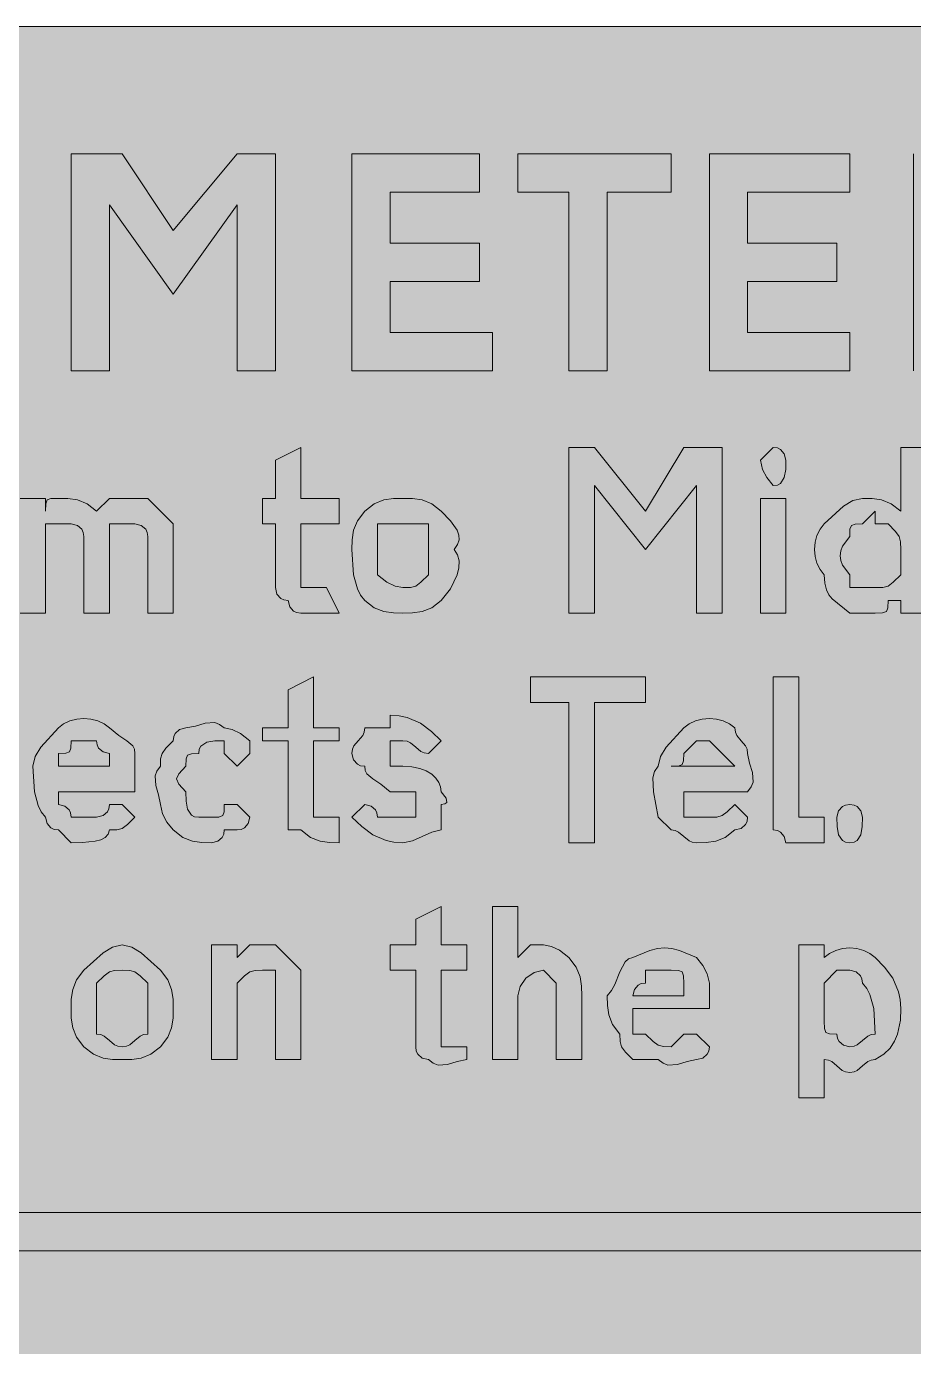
# Model space of a CAD drawing. Header units: metres. Extents: x 10 to 558, y 12 to 260.
# Drawn here: x 284 to 367.3, y 136 to 260.2 of the extents above; entities that cross this region are included whole.
import ezdxf

# ---------------------------------------------------------------- set-up
doc = ezdxf.new("R2010")
doc.units = ezdxf.units.M
for name, color, linetype, true_color in [('FILL_BLUE_0000FF', 7, 'Continuous', 0x0000ff), ('FILL_WHITE_FFFFFF', 7, 'Continuous', 0xffffff), ('STROKE_WHITE_FFFFFF', 7, 'Continuous', 0xffffff)]:
    doc.layers.add(name, color=color, linetype=linetype, true_color=true_color)

msp = doc.modelspace()

# ---------------------------------------------------------------- hatches: boundary and pattern name
at = {"layer": 'FILL_BLUE_0000FF', "true_color": 0x0000ff}
h = msp.add_hatch(color=7, dxfattribs=at)
h.dxf.hatch_style = 1
h.paths.add_polyline_path([(551.8, 260.11), (552.54, 259.95), (553.8, 259.41), (554.83, 258.64), (555.75, 257.76), (556.54, 257.26), (557.14, 256.67), (557.56, 256.03), (557.85, 255.36), (558.11, 254.05), (558.15, 252.96), (558.15, 18.96), (558.15, 16.56), (555.75, 14.16), (554.83, 13.28), (553.8, 12.51), (552.54, 11.97), (551.8, 11.81), (550.95, 11.76), (16.95, 11.76), (16.05, 11.78), (15.15, 11.91), (14.25, 12.27), (13.35, 12.96), (12.6, 13.11), (11.83, 13.47), (10.95, 14.16), (10.55, 14.66), (10.26, 15.25), (9.9, 16.56), (9.75, 18.96), (9.75, 252.96), (9.75, 255.36), (9.94, 256.24), (10.35, 257.01), (10.95, 257.76), (11.83, 258.47), (12.6, 258.96), (13.14, 259.45), (13.3, 259.76), (13.35, 260.16), (16.95, 260.16), (550.95, 260.16), (551.8, 260.11)])
at = {"layer": 'FILL_WHITE_FFFFFF', "true_color": 0xffffff}
h = msp.add_hatch(color=7, dxfattribs=at)
h.dxf.hatch_style = 1
h.paths.add_polyline_path([(288.15, 248.16), (292.95, 248.16), (297.75, 240.96), (303.75, 248.16), (307.35, 248.16), (307.35, 227.76), (303.75, 227.76), (303.75, 243.36), (297.75, 234.96), (291.75, 243.36), (291.75, 227.76), (288.15, 227.76), (288.15, 248.16)])
h = msp.add_hatch(color=7, dxfattribs=at)
h.dxf.hatch_style = 1
h.paths.add_polyline_path([(314.55, 248.16), (326.55, 248.16), (326.55, 244.56), (318.15, 244.56), (318.15, 239.76), (326.55, 239.76), (326.55, 236.16), (318.15, 236.16), (318.15, 231.36), (327.75, 231.36), (327.75, 227.76), (314.55, 227.76), (314.55, 248.16)])
h = msp.add_hatch(color=7, dxfattribs=at)
h.dxf.hatch_style = 1
h.paths.add_polyline_path([(344.55, 244.56), (338.55, 244.56), (338.55, 227.76), (334.95, 227.76), (334.95, 244.56), (330.15, 244.56), (330.15, 248.16), (344.55, 248.16), (344.55, 244.56)])
h = msp.add_hatch(color=7, dxfattribs=at)
h.dxf.hatch_style = 1
h.paths.add_polyline_path([(348.15, 248.16), (361.35, 248.16), (361.35, 244.56), (351.75, 244.56), (351.75, 239.76), (360.15, 239.76), (360.15, 236.16), (351.75, 236.16), (351.75, 231.36), (361.35, 231.36), (361.35, 227.76), (348.15, 227.76), (348.15, 248.16)])
h = msp.add_hatch(color=7, dxfattribs=at)
h.dxf.hatch_style = 1
h.paths.add_polyline_path([(310.95, 207.36), (312.15, 207.36), (313.35, 204.96), (309.75, 204.96), (309.35, 205.01), (309.06, 205.15), (308.7, 205.56), (308.55, 206.16), (308.15, 206.21), (307.86, 206.35), (307.5, 206.76), (307.35, 207.36), (307.35, 213.36), (306.15, 213.36), (306.15, 215.76), (307.35, 215.76), (307.35, 219.36), (309.75, 220.56), (309.75, 215.76), (313.35, 215.76), (313.35, 213.36), (309.75, 213.36), (309.75, 207.36), (310.95, 207.36)])
h = msp.add_hatch(color=7, dxfattribs=at)
h.dxf.hatch_style = 1
h.paths.add_polyline_path([(334.95, 220.56), (337.35, 220.56), (342.15, 214.56), (345.75, 220.56), (349.35, 220.56), (349.35, 204.96), (346.95, 204.96), (346.95, 216.96), (342.15, 210.96), (337.35, 216.96), (337.35, 204.96), (334.95, 204.96), (334.95, 220.56)])
h = msp.add_hatch(color=7, dxfattribs=at)
h.dxf.hatch_style = 1
h.paths.add_polyline_path([(355.33, 218.48), (355.2, 217.71), (354.84, 217.17), (354.55, 217.01), (354.15, 216.96), (353.55, 217.71), (353.14, 218.48), (352.95, 219.36), (354.15, 220.56), (354.55, 220.51), (354.84, 220.37), (355.2, 219.96), (355.35, 219.36), (355.33, 218.48)])
h = msp.add_hatch(color=7, dxfattribs=at)
h.dxf.hatch_style = 1
h.paths.add_polyline_path([(364.8, 205.11), (364.44, 204.98), (363.75, 204.96), (362.55, 204.96), (361.35, 204.96), (359.7, 206.31), (359.39, 206.68), (359.16, 207.15), (359, 207.77), (358.95, 208.56), (358.56, 209.06), (358.27, 209.65), (358.11, 210.29), (358.05, 210.96), (358.11, 211.63), (358.27, 212.27), (358.56, 212.86), (358.95, 213.36), (360.75, 215.01), (361.65, 215.55), (362.55, 215.76), (363.45, 215.74), (364.35, 215.61), (365.25, 215.25), (366.15, 214.56), (366.15, 220.56), (368.55, 220.56), (368.55, 204.96), (366.15, 204.96), (366.15, 206.16), (364.95, 206.16), (364.93, 205.47), (364.8, 205.11)])
h.paths.add_polyline_path([(364.95, 207.51), (365.44, 207.87), (366.15, 208.56), (366.15, 209.76), (366.15, 210.96), (366.13, 211.67), (366, 212.16), (365.64, 212.65), (364.95, 213.36), (363.75, 213.36), (363.75, 214.56), (362.55, 213.36), (361.86, 213.34), (361.5, 213.21), (361.37, 212.85), (361.35, 212.16), (360.67, 211.26), (360.51, 210.81), (360.45, 210.36), (360.51, 209.91), (360.67, 209.46), (361.35, 208.56), (361.35, 207.36), (362.55, 207.36), (363.75, 207.36), (364.46, 207.38), (364.95, 207.51)], flags=16)
h = msp.add_hatch(color=7, dxfattribs=at)
h.dxf.hatch_style = 1
h.paths.add_polyline_path([(285.75, 214.56), (285.77, 215.25), (285.9, 215.61), (286.26, 215.74), (286.95, 215.76), (287.85, 215.74), (288.75, 215.61), (289.65, 215.25), (290.55, 214.56), (291.75, 215.76), (292.95, 215.76), (295.35, 215.76), (297.75, 213.36), (297.75, 212.16), (297.75, 204.96), (295.35, 204.96), (295.35, 212.16), (295.3, 212.56), (295.16, 212.85), (294.75, 213.21), (294.15, 213.36), (292.95, 213.36), (291.75, 213.36), (291.75, 212.16), (291.75, 204.96), (289.35, 204.96), (289.35, 212.16), (289.3, 212.56), (289.16, 212.85), (288.75, 213.21), (288.15, 213.36), (286.95, 213.36), (285.75, 213.36), (285.75, 212.16), (285.75, 204.96), (283.35, 204.96), (283.35, 215.76), (285.75, 215.76), (285.75, 214.56)])
h = msp.add_hatch(color=7, dxfattribs=at)
h.dxf.hatch_style = 1
h.paths.add_polyline_path([(314.7, 212.76), (315.06, 213.66), (315.75, 214.56), (316.65, 215.25), (317.55, 215.61), (318.45, 215.74), (319.35, 215.76), (320.25, 215.74), (321.15, 215.61), (322.05, 215.25), (322.95, 214.56), (323.81, 213.66), (324.45, 212.76), (324.61, 212.31), (324.64, 211.86), (324.49, 211.41), (324.15, 210.96), (324.49, 210.46), (324.64, 209.87), (324.61, 209.23), (324.45, 208.56), (323.81, 207.25), (322.95, 206.16), (322.05, 205.47), (321.15, 205.11), (320.25, 204.98), (319.35, 204.96), (318.45, 204.98), (317.55, 205.11), (316.65, 205.47), (315.75, 206.16), (315.35, 206.66), (315.06, 207.25), (314.7, 208.56), (314.55, 210.96), (314.57, 211.86), (314.7, 212.76)])
h.paths.add_polyline_path([(316.95, 210.96), (316.95, 208.56), (317.83, 207.87), (318.6, 207.51), (319.35, 207.36), (320.06, 207.38), (320.55, 207.51), (321.04, 207.87), (321.75, 208.56), (321.75, 210.96), (321.75, 213.36), (319.35, 213.36), (316.95, 213.36), (316.95, 210.96)], flags=16)
h = msp.add_hatch(color=7, dxfattribs=at)
h.dxf.hatch_style = 1
h.paths.add_polyline_path([(352.95, 204.96), (352.95, 215.76), (355.35, 215.76), (355.35, 204.96), (352.95, 204.96)])
h = msp.add_hatch(color=7, dxfattribs=at)
h.dxf.hatch_style = 1
h.paths.add_polyline_path([(310.95, 185.76), (312.15, 185.76), (313.35, 185.76), (313.35, 183.36), (312.45, 183.38), (311.55, 183.51), (310.65, 183.87), (309.75, 184.56), (308.55, 184.56), (308.55, 185.76), (308.55, 192.96), (306.15, 192.96), (306.15, 194.16), (308.55, 194.16), (308.55, 197.76), (310.95, 198.96), (310.95, 194.16), (313.35, 194.16), (313.35, 192.96), (310.95, 192.96), (310.95, 186.96), (310.95, 185.76)])
h = msp.add_hatch(color=7, dxfattribs=at)
h.dxf.hatch_style = 1
h.paths.add_polyline_path([(342.15, 196.56), (337.35, 196.56), (337.35, 183.36), (334.95, 183.36), (334.95, 196.56), (331.35, 196.56), (331.35, 198.96), (342.15, 198.96), (342.15, 196.56)])
h = msp.add_hatch(color=7, dxfattribs=at)
h.dxf.hatch_style = 1
h.paths.add_polyline_path([(354.15, 198.96), (356.55, 198.96), (356.55, 186.96), (356.55, 185.76), (357.75, 185.76), (358.95, 185.76), (358.95, 183.36), (357.75, 183.36), (355.35, 183.36), (355.2, 183.96), (354.84, 184.37), (354.55, 184.51), (354.15, 184.56), (354.15, 185.76), (354.15, 198.96)])
h = msp.add_hatch(color=7, dxfattribs=at)
h.dxf.hatch_style = 1
h.paths.add_polyline_path([(286.55, 184.61), (286.26, 184.75), (285.9, 185.16), (285.75, 185.76), (285.35, 186.26), (285.06, 186.85), (284.7, 188.16), (284.55, 190.56), (284.76, 191.46), (285.3, 192.36), (286.95, 194.16), (287.45, 194.55), (288.04, 194.83), (288.68, 195), (289.35, 195.06), (290.02, 195), (290.66, 194.83), (291.25, 194.55), (291.75, 194.16), (292.63, 193.45), (293.4, 192.96), (293.94, 192.47), (294.1, 192.16), (294.15, 191.76), (294.15, 188.16), (286.95, 188.16), (286.95, 186.96), (287.55, 186.81), (287.96, 186.45), (288.1, 186.16), (288.15, 185.76), (290.55, 185.76), (291.15, 185.91), (291.56, 186.27), (291.7, 186.56), (291.75, 186.96), (292.95, 186.96), (294.15, 185.76), (293.44, 185.07), (292.95, 184.71), (292.46, 184.58), (291.75, 184.56), (291.64, 184.16), (291.36, 183.87), (290.93, 183.65), (290.4, 183.51), (289.22, 183.38), (288.15, 183.36), (286.95, 184.56), (286.55, 184.61)])
h.paths.add_polyline_path([(291.75, 191.76), (291.15, 191.91), (290.74, 192.27), (290.6, 192.56), (290.55, 192.96), (288.15, 192.96), (288.13, 192.27), (288, 191.91), (287.64, 191.78), (286.95, 191.76), (286.95, 190.56), (291.75, 190.56), (291.75, 191.76)], flags=16)
h = msp.add_hatch(color=7, dxfattribs=at)
h.dxf.hatch_style = 1
h.paths.add_polyline_path([(319.35, 190.56), (320.19, 190.51), (320.92, 190.35), (321.54, 190.12), (322.05, 189.81), (322.44, 189.45), (322.72, 189.04), (322.89, 188.61), (322.95, 188.16), (323.4, 187.56), (323.46, 187.15), (323.29, 187.01), (322.95, 186.96), (322.95, 184.56), (322.05, 184.37), (321.15, 183.96), (320.25, 183.55), (319.35, 183.36), (318.5, 183.41), (317.76, 183.57), (316.5, 184.11), (315.47, 184.88), (314.55, 185.76), (315.75, 186.96), (316.35, 186.81), (316.76, 186.45), (316.9, 186.16), (316.95, 185.76), (319.35, 185.76), (320.55, 185.76), (320.55, 186.96), (320.55, 188.16), (319.35, 188.16), (318.15, 188.16), (317.27, 188.87), (316.5, 189.36), (315.96, 189.85), (315.8, 190.16), (315.75, 190.56), (315.35, 190.61), (315.06, 190.75), (314.7, 191.16), (314.55, 191.76), (314.6, 192.16), (314.74, 192.47), (315.15, 192.96), (315.56, 193.45), (315.7, 193.76), (315.75, 194.16), (318.15, 194.16), (318.15, 195.36), (319, 195.31), (319.74, 195.15), (321, 194.61), (322.03, 193.84), (322.95, 192.96), (321.75, 191.76), (321.35, 191.81), (321.04, 191.95), (320.55, 192.36), (320.06, 192.77), (319.75, 192.91), (319.35, 192.96), (318.15, 192.96), (318.15, 191.76), (318.15, 190.56), (319.35, 190.56)])
h = msp.add_hatch(color=7, dxfattribs=at)
h.dxf.hatch_style = 1
h.paths.add_polyline_path([(346.24, 183.55), (345.75, 183.96), (345.26, 184.37), (344.95, 184.51), (344.55, 184.56), (343.35, 185.76), (342.9, 188.16), (342.84, 189.47), (343.01, 190.06), (343.35, 190.56), (343.56, 191.46), (344.1, 192.36), (345.75, 194.16), (346.25, 194.55), (346.84, 194.83), (347.48, 195), (348.15, 195.06), (348.82, 195), (349.46, 194.83), (350.05, 194.55), (350.55, 194.16), (350.6, 193.76), (350.74, 193.45), (351.15, 192.96), (351.56, 192.47), (351.7, 192.16), (351.75, 191.76), (351.92, 190.86), (352.2, 189.96), (352.26, 189.06), (352.09, 188.61), (351.75, 188.16), (345.75, 188.16), (345.75, 186.96), (345.75, 185.76), (348.15, 185.76), (348.86, 185.78), (349.35, 185.91), (349.84, 186.27), (350.55, 186.96), (351.75, 185.76), (351.7, 185.36), (351.56, 185.07), (351.15, 184.71), (350.55, 184.56), (349.65, 183.87), (348.75, 183.51), (347.85, 183.38), (346.95, 183.36), (346.55, 183.41), (346.24, 183.55)])
h.paths.add_polyline_path([(349.35, 191.76), (348.15, 192.96), (346.95, 192.96), (345.75, 191.76), (345.73, 191.07), (345.6, 190.71), (345.24, 190.58), (344.55, 190.56), (350.55, 190.56), (349.35, 191.76)], flags=16)
h = msp.add_hatch(color=7, dxfattribs=at)
h.dxf.hatch_style = 1
h.paths.add_polyline_path([(301.35, 185.76), (302.04, 185.78), (302.4, 185.91), (302.53, 186.27), (302.55, 186.96), (303.75, 186.96), (304.95, 185.76), (304.8, 185.16), (304.44, 184.75), (304.15, 184.61), (303.75, 184.56), (302.55, 184.56), (302.5, 184.16), (302.36, 183.87), (301.95, 183.51), (301.35, 183.36), (300.45, 183.38), (299.55, 183.51), (298.65, 183.87), (297.75, 184.56), (297.15, 185.31), (296.74, 186.08), (296.55, 186.96), (296.38, 187.86), (296.1, 188.76), (296.04, 189.66), (296.21, 190.11), (296.55, 190.56), (296.57, 191.27), (296.7, 191.76), (297.06, 192.25), (297.75, 192.96), (297.8, 193.36), (297.94, 193.65), (298.35, 194.01), (298.95, 194.16), (299.85, 194.33), (300.75, 194.61), (301.65, 194.67), (302.1, 194.5), (302.55, 194.16), (303.3, 194.01), (304.07, 193.65), (304.95, 192.96), (304.95, 191.76), (303.75, 190.56), (302.55, 191.76), (302.55, 192.96), (301.67, 192.94), (300.9, 192.81), (300.36, 192.45), (300.2, 192.16), (300.15, 191.76), (299.46, 191.74), (299.1, 191.61), (298.97, 191.25), (298.95, 190.56), (298.27, 189.85), (298.05, 189.36), (298.27, 188.87), (298.95, 188.16), (298.97, 187.28), (299.1, 186.51), (299.46, 185.97), (299.75, 185.81), (300.15, 185.76), (301.35, 185.76)])
h = msp.add_hatch(color=7, dxfattribs=at)
h.dxf.hatch_style = 1
h.paths.add_polyline_path([(362.53, 184.88), (362.4, 184.11), (362.04, 183.57), (361.75, 183.41), (361.35, 183.36), (360.95, 183.41), (360.66, 183.57), (360.3, 184.11), (360.17, 184.88), (360.15, 185.76), (360.3, 186.36), (360.66, 186.77), (360.95, 186.91), (361.35, 186.96), (361.75, 186.91), (362.04, 186.77), (362.4, 186.36), (362.55, 185.76), (362.53, 184.88)])
h = msp.add_hatch(color=7, dxfattribs=at)
h.dxf.hatch_style = 1
h.paths.add_polyline_path([(322.95, 164.16), (324.15, 164.16), (325.35, 164.16), (325.35, 162.96), (324.45, 162.79), (323.55, 162.51), (322.65, 162.45), (322.2, 162.62), (321.75, 162.96), (321.15, 163.11), (320.74, 163.47), (320.6, 163.76), (320.55, 164.16), (320.55, 171.36), (318.15, 171.36), (318.15, 173.76), (320.55, 173.76), (320.55, 176.16), (322.95, 177.36), (322.95, 173.76), (325.35, 173.76), (325.35, 171.36), (322.95, 171.36), (322.95, 165.36), (322.95, 164.16)])
h = msp.add_hatch(color=7, dxfattribs=at)
h.dxf.hatch_style = 1
h.paths.add_polyline_path([(330.15, 177.36), (330.15, 172.56), (331.35, 173.76), (332.55, 173.76), (333.3, 173.61), (334.07, 173.25), (334.95, 172.56), (335.64, 171.66), (336, 170.76), (336.13, 169.86), (336.15, 168.96), (336.15, 162.96), (333.75, 162.96), (333.75, 168.96), (333.75, 170.16), (332.55, 171.36), (331.67, 171.15), (330.9, 170.61), (330.36, 169.84), (330.15, 168.96), (330.15, 162.96), (327.75, 162.96), (327.75, 177.36), (330.15, 177.36)])
h = msp.add_hatch(color=7, dxfattribs=at)
h.dxf.hatch_style = 1
h.paths.add_polyline_path([(288.3, 169.56), (288.66, 170.46), (289.35, 171.36), (291.15, 173.01), (292.05, 173.55), (292.95, 173.76), (293.85, 173.55), (294.75, 173.01), (296.55, 171.36), (297.24, 170.46), (297.6, 169.56), (297.73, 168.66), (297.75, 167.76), (297.73, 166.86), (297.6, 165.96), (297.24, 165.06), (296.55, 164.16), (295.65, 163.47), (294.75, 163.11), (293.85, 162.98), (292.95, 162.96), (292.05, 162.98), (291.15, 163.11), (290.25, 163.47), (289.35, 164.16), (288.66, 165.06), (288.3, 165.96), (288.17, 166.86), (288.15, 167.76), (288.17, 168.66), (288.3, 169.56)])
h.paths.add_polyline_path([(291.75, 171.21), (291.26, 170.85), (290.55, 170.16), (290.55, 167.76), (290.55, 165.36), (290.95, 165.31), (291.26, 165.17), (291.75, 164.76), (292.24, 164.35), (292.55, 164.21), (292.95, 164.16), (293.35, 164.21), (293.66, 164.35), (294.15, 164.76), (294.64, 165.17), (294.95, 165.31), (295.35, 165.36), (295.35, 167.76), (295.35, 170.16), (294.64, 170.85), (294.15, 171.21), (293.66, 171.34), (292.95, 171.36), (292.24, 171.34), (291.75, 171.21)], flags=16)
h = msp.add_hatch(color=7, dxfattribs=at)
h.dxf.hatch_style = 1
h.paths.add_polyline_path([(305.44, 171.34), (304.95, 171.21), (304.46, 170.85), (303.75, 170.16), (303.75, 168.96), (303.75, 162.96), (301.35, 162.96), (301.35, 173.76), (303.75, 173.76), (303.75, 172.56), (304.95, 173.76), (307.35, 173.76), (309.75, 171.36), (309.75, 170.16), (309.75, 162.96), (307.35, 162.96), (307.35, 170.16), (307.35, 171.36), (306.15, 171.36), (305.44, 171.34)])
h = msp.add_hatch(color=7, dxfattribs=at)
h.dxf.hatch_style = 1
h.paths.add_polyline_path([(340.26, 163.67), (339.9, 164.16), (339.77, 164.65), (339.75, 165.36), (339.06, 166.26), (338.7, 167.16), (338.57, 168.06), (338.55, 168.96), (338.95, 169.46), (339.26, 170.03), (339.75, 171.21), (340.24, 172.17), (340.55, 172.45), (340.95, 172.56), (342.56, 173.23), (343.27, 173.4), (343.95, 173.46), (344.63, 173.4), (345.34, 173.23), (346.95, 172.56), (347.55, 171.81), (347.96, 171.04), (348.15, 170.16), (348.15, 167.76), (340.95, 167.76), (340.95, 165.36), (342.15, 165.36), (342.86, 164.67), (343.35, 164.31), (343.84, 164.18), (344.55, 164.16), (345.75, 165.36), (346.95, 165.36), (348.15, 164.16), (348.1, 163.76), (347.96, 163.47), (347.55, 163.11), (346.95, 162.96), (346.05, 162.79), (345.15, 162.51), (344.25, 162.45), (343.8, 162.62), (343.35, 162.96), (340.95, 162.96), (340.26, 163.67)])
h.paths.add_polyline_path([(345.75, 170.16), (345.73, 170.85), (345.6, 171.21), (345.24, 171.34), (344.55, 171.36), (342.15, 171.36), (342.15, 170.16), (341.75, 170.11), (341.46, 169.97), (341.1, 169.56), (340.95, 168.96), (345.75, 168.96), (345.75, 170.16)], flags=16)
h = msp.add_hatch(color=7, dxfattribs=at)
h.dxf.hatch_style = 1
h.paths.add_polyline_path([(360.04, 173.23), (360.68, 173.4), (361.35, 173.46), (362.02, 173.4), (362.66, 173.23), (363.25, 172.95), (363.75, 172.56), (364.63, 171.64), (365.4, 170.61), (365.94, 169.35), (366.1, 168.61), (366.15, 167.76), (366.11, 166.67), (365.85, 165.36), (365.56, 164.69), (365.14, 164.05), (364.54, 163.46), (363.75, 162.96), (363.35, 162.91), (363.04, 162.77), (362.55, 162.36), (362.06, 161.95), (361.75, 161.81), (361.35, 161.76), (360.95, 161.81), (360.64, 161.95), (360.15, 162.36), (359.66, 162.77), (359.35, 162.91), (358.95, 162.96), (358.95, 159.36), (356.55, 159.36), (356.55, 173.76), (358.95, 173.76), (358.95, 172.56), (359.45, 172.95), (360.04, 173.23)])
h.paths.add_polyline_path([(358.95, 166.56), (358.97, 165.87), (359.1, 165.51), (359.46, 165.38), (360.15, 165.36), (360.2, 164.96), (360.34, 164.67), (360.75, 164.31), (361.35, 164.16), (361.75, 164.21), (362.06, 164.35), (362.55, 164.76), (363.04, 165.17), (363.35, 165.31), (363.75, 165.36), (363.6, 167.76), (363.24, 169.07), (362.95, 169.66), (362.55, 170.16), (362.5, 170.56), (362.36, 170.85), (361.95, 171.21), (361.35, 171.36), (360.15, 171.36), (358.95, 170.16), (358.95, 168.96), (358.95, 166.56)], flags=16)
h = msp.add_hatch(color=7, dxfattribs=at)
h.dxf.hatch_style = 1
h.paths.add_polyline_path([(505.35, 144.96), (72.15, 144.96), (76.95, 140.16), (69.75, 140.16), (62.55, 146.16), (69.75, 153.36), (76.95, 153.36), (72.15, 148.56), (505.35, 148.56), (505.35, 144.96)])

# ---------------------------------------------------------------- linework, layer by layer
at = {"layer": 'FILL_BLUE_0000FF', "lineweight": 0, "true_color": 0x0000ff}
msp.add_lwpolyline([(16.95, 260.16), (550.95, 260.16), (551.8, 260.11), (552.54, 259.95), (553.8, 259.41), (554.83, 258.64), (555.75, 257.76), (556.54, 257.26), (557.14, 256.67), (557.56, 256.03), (557.85, 255.36), (558.11, 254.05), (558.15, 252.96), (558.15, 18.96), (558.15, 16.56), (555.75, 14.16), (554.83, 13.28), (553.8, 12.51), (552.54, 11.97), (551.8, 11.81), (550.95, 11.76), (16.95, 11.76)], dxfattribs=at)
at = {"layer": 'FILL_WHITE_FFFFFF', "lineweight": 0, "true_color": 0xffffff}
for points in [[(288.15, 248.16), (292.95, 248.16), (297.75, 240.96), (303.75, 248.16), (307.35, 248.16), (307.35, 227.76), (303.75, 227.76), (303.75, 243.36), (297.75, 234.96), (291.75, 243.36), (291.75, 227.76), (288.15, 227.76)], [(314.55, 248.16), (326.55, 248.16), (326.55, 244.56), (318.15, 244.56), (318.15, 239.76), (326.55, 239.76), (326.55, 236.16), (318.15, 236.16), (318.15, 231.36), (327.75, 231.36), (327.75, 227.76), (314.55, 227.76)], [(344.55, 244.56), (338.55, 244.56), (338.55, 227.76), (334.95, 227.76), (334.95, 244.56), (330.15, 244.56), (330.15, 248.16), (344.55, 248.16)], [(348.15, 248.16), (361.35, 248.16), (361.35, 244.56), (351.75, 244.56), (351.75, 239.76), (360.15, 239.76), (360.15, 236.16), (351.75, 236.16), (351.75, 231.36), (361.35, 231.36), (361.35, 227.76), (348.15, 227.76)], [(310.95, 207.36), (312.15, 207.36), (313.35, 204.96), (309.75, 204.96), (309.35, 205.01), (309.06, 205.15), (308.7, 205.56), (308.55, 206.16), (308.15, 206.21), (307.86, 206.35), (307.5, 206.76), (307.35, 207.36), (307.35, 213.36), (306.15, 213.36), (306.15, 215.76), (307.35, 215.76), (307.35, 219.36), (309.75, 220.56), (309.75, 215.76), (313.35, 215.76), (313.35, 213.36), (309.75, 213.36), (309.75, 207.36)], [(334.95, 220.56), (337.35, 220.56), (342.15, 214.56), (345.75, 220.56), (349.35, 220.56), (349.35, 204.96), (346.95, 204.96), (346.95, 216.96), (342.15, 210.96), (337.35, 216.96), (337.35, 204.96), (334.95, 204.96)], [(355.33, 218.48), (355.2, 217.71), (354.84, 217.17), (354.55, 217.01), (354.15, 216.96), (353.55, 217.71), (353.14, 218.48), (352.95, 219.36), (354.15, 220.56), (354.55, 220.51), (354.84, 220.37), (355.2, 219.96), (355.35, 219.36)], [(314.7, 212.76), (315.06, 213.66), (315.75, 214.56), (316.65, 215.25), (317.55, 215.61), (318.45, 215.74), (319.35, 215.76), (320.25, 215.74), (321.15, 215.61), (322.05, 215.25), (322.95, 214.56), (323.81, 213.66), (324.45, 212.76), (324.61, 212.31), (324.64, 211.86), (324.49, 211.41), (324.15, 210.96), (324.49, 210.46), (324.64, 209.87), (324.61, 209.23), (324.45, 208.56), (323.81, 207.25), (322.95, 206.16), (322.05, 205.47), (321.15, 205.11), (320.25, 204.98), (319.35, 204.96), (318.45, 204.98), (317.55, 205.11), (316.65, 205.47), (315.75, 206.16), (315.35, 206.66), (315.06, 207.25), (314.7, 208.56), (314.55, 210.96), (314.57, 211.86)], [(352.95, 204.96), (352.95, 215.76), (355.35, 215.76), (355.35, 204.96)], [(364.95, 207.51), (365.44, 207.87), (366.15, 208.56), (366.15, 209.76), (366.15, 210.96), (366.13, 211.67), (366, 212.16), (365.64, 212.65), (364.95, 213.36), (363.75, 213.36), (363.75, 214.56), (362.55, 213.36), (361.86, 213.34), (361.5, 213.21), (361.37, 212.85), (361.35, 212.16), (360.67, 211.26), (360.51, 210.81), (360.45, 210.36), (360.51, 209.91), (360.67, 209.46), (361.35, 208.56), (361.35, 207.36), (362.55, 207.36), (363.75, 207.36), (364.46, 207.38)], [(316.95, 210.96), (316.95, 208.56), (317.83, 207.87), (318.6, 207.51), (319.35, 207.36), (320.06, 207.38), (320.55, 207.51), (321.04, 207.87), (321.75, 208.56), (321.75, 210.96), (321.75, 213.36), (319.35, 213.36), (316.95, 213.36)], [(310.95, 185.76), (312.15, 185.76), (313.35, 185.76), (313.35, 183.36), (312.45, 183.38), (311.55, 183.51), (310.65, 183.87), (309.75, 184.56), (308.55, 184.56), (308.55, 185.76), (308.55, 192.96), (306.15, 192.96), (306.15, 194.16), (308.55, 194.16), (308.55, 197.76), (310.95, 198.96), (310.95, 194.16), (313.35, 194.16), (313.35, 192.96), (310.95, 192.96), (310.95, 186.96)], [(342.15, 196.56), (337.35, 196.56), (337.35, 183.36), (334.95, 183.36), (334.95, 196.56), (331.35, 196.56), (331.35, 198.96), (342.15, 198.96)], [(354.15, 198.96), (356.55, 198.96), (356.55, 186.96), (356.55, 185.76), (357.75, 185.76), (358.95, 185.76), (358.95, 183.36), (357.75, 183.36), (355.35, 183.36), (355.2, 183.96), (354.84, 184.37), (354.55, 184.51), (354.15, 184.56), (354.15, 185.76)], [(286.55, 184.61), (286.26, 184.75), (285.9, 185.16), (285.75, 185.76), (285.35, 186.26), (285.06, 186.85), (284.7, 188.16), (284.55, 190.56), (284.76, 191.46), (285.3, 192.36), (286.95, 194.16), (287.45, 194.55), (288.04, 194.83), (288.68, 195), (289.35, 195.06), (290.02, 195), (290.66, 194.83), (291.25, 194.55), (291.75, 194.16), (292.63, 193.45), (293.4, 192.96), (293.94, 192.47), (294.1, 192.16), (294.15, 191.76), (294.15, 188.16), (286.95, 188.16), (286.95, 186.96), (287.55, 186.81), (287.96, 186.45), (288.1, 186.16), (288.15, 185.76), (290.55, 185.76), (291.15, 185.91), (291.56, 186.27), (291.7, 186.56), (291.75, 186.96), (292.95, 186.96), (294.15, 185.76), (293.44, 185.07), (292.95, 184.71), (292.46, 184.58), (291.75, 184.56), (291.64, 184.16), (291.36, 183.87), (290.93, 183.65), (290.4, 183.51), (289.22, 183.38), (288.15, 183.36), (286.95, 184.56)], [(319.35, 190.56), (320.19, 190.51), (320.92, 190.35), (321.54, 190.12), (322.05, 189.81), (322.44, 189.45), (322.72, 189.04), (322.89, 188.61), (322.95, 188.16), (323.4, 187.56), (323.46, 187.15), (323.29, 187.01), (322.95, 186.96), (322.95, 184.56), (322.05, 184.37), (321.15, 183.96), (320.25, 183.55), (319.35, 183.36), (318.5, 183.41), (317.76, 183.57), (316.5, 184.11), (315.47, 184.88), (314.55, 185.76), (315.75, 186.96), (316.35, 186.81), (316.76, 186.45), (316.9, 186.16), (316.95, 185.76), (319.35, 185.76), (320.55, 185.76), (320.55, 186.96), (320.55, 188.16), (319.35, 188.16), (318.15, 188.16), (317.27, 188.87), (316.5, 189.36), (315.96, 189.85), (315.8, 190.16), (315.75, 190.56), (315.35, 190.61), (315.06, 190.75), (314.7, 191.16), (314.55, 191.76), (314.6, 192.16), (314.74, 192.47), (315.15, 192.96), (315.56, 193.45), (315.7, 193.76), (315.75, 194.16), (318.15, 194.16), (318.15, 195.36), (319, 195.31), (319.74, 195.15), (321, 194.61), (322.03, 193.84), (322.95, 192.96), (321.75, 191.76), (321.35, 191.81), (321.04, 191.95), (320.55, 192.36), (320.06, 192.77), (319.75, 192.91), (319.35, 192.96), (318.15, 192.96), (318.15, 191.76), (318.15, 190.56)], [(346.24, 183.55), (345.75, 183.96), (345.26, 184.37), (344.95, 184.51), (344.55, 184.56), (343.35, 185.76), (342.9, 188.16), (342.84, 189.47), (343.01, 190.06), (343.35, 190.56), (343.56, 191.46), (344.1, 192.36), (345.75, 194.16), (346.25, 194.55), (346.84, 194.83), (347.48, 195), (348.15, 195.06), (348.82, 195), (349.46, 194.83), (350.05, 194.55), (350.55, 194.16), (350.6, 193.76), (350.74, 193.45), (351.15, 192.96), (351.56, 192.47), (351.7, 192.16), (351.75, 191.76), (351.92, 190.86), (352.2, 189.96), (352.26, 189.06), (352.09, 188.61), (351.75, 188.16), (345.75, 188.16), (345.75, 186.96), (345.75, 185.76), (348.15, 185.76), (348.86, 185.78), (349.35, 185.91), (349.84, 186.27), (350.55, 186.96), (351.75, 185.76), (351.7, 185.36), (351.56, 185.07), (351.15, 184.71), (350.55, 184.56), (349.65, 183.87), (348.75, 183.51), (347.85, 183.38), (346.95, 183.36), (346.55, 183.41)], [(301.35, 185.76), (302.04, 185.78), (302.4, 185.91), (302.53, 186.27), (302.55, 186.96), (303.75, 186.96), (304.95, 185.76), (304.8, 185.16), (304.44, 184.75), (304.15, 184.61), (303.75, 184.56), (302.55, 184.56), (302.5, 184.16), (302.36, 183.87), (301.95, 183.51), (301.35, 183.36), (300.45, 183.38), (299.55, 183.51), (298.65, 183.87), (297.75, 184.56), (297.15, 185.31), (296.74, 186.08), (296.55, 186.96), (296.38, 187.86), (296.1, 188.76), (296.04, 189.66), (296.21, 190.11), (296.55, 190.56), (296.57, 191.27), (296.7, 191.76), (297.06, 192.25), (297.75, 192.96), (297.8, 193.36), (297.94, 193.65), (298.35, 194.01), (298.95, 194.16), (299.85, 194.33), (300.75, 194.61), (301.65, 194.67), (302.1, 194.5), (302.55, 194.16), (303.3, 194.01), (304.07, 193.65), (304.95, 192.96), (304.95, 191.76), (303.75, 190.56), (302.55, 191.76), (302.55, 192.96), (301.67, 192.94), (300.9, 192.81), (300.36, 192.45), (300.2, 192.16), (300.15, 191.76), (299.46, 191.74), (299.1, 191.61), (298.97, 191.25), (298.95, 190.56), (298.27, 189.85), (298.05, 189.36), (298.27, 188.87), (298.95, 188.16), (298.97, 187.28), (299.1, 186.51), (299.46, 185.97), (299.75, 185.81), (300.15, 185.76)], [(291.75, 191.76), (291.15, 191.91), (290.74, 192.27), (290.6, 192.56), (290.55, 192.96), (288.15, 192.96), (288.13, 192.27), (288, 191.91), (287.64, 191.78), (286.95, 191.76), (286.95, 190.56), (291.75, 190.56)], [(349.35, 191.76), (348.15, 192.96), (346.95, 192.96), (345.75, 191.76), (345.73, 191.07), (345.6, 190.71), (345.24, 190.58), (344.55, 190.56), (350.55, 190.56)], [(362.53, 184.88), (362.4, 184.11), (362.04, 183.57), (361.75, 183.41), (361.35, 183.36), (360.95, 183.41), (360.66, 183.57), (360.3, 184.11), (360.17, 184.88), (360.15, 185.76), (360.3, 186.36), (360.66, 186.77), (360.95, 186.91), (361.35, 186.96), (361.75, 186.91), (362.04, 186.77), (362.4, 186.36), (362.55, 185.76)], [(322.95, 164.16), (324.15, 164.16), (325.35, 164.16), (325.35, 162.96), (324.45, 162.79), (323.55, 162.51), (322.65, 162.45), (322.2, 162.62), (321.75, 162.96), (321.15, 163.11), (320.74, 163.47), (320.6, 163.76), (320.55, 164.16), (320.55, 171.36), (318.15, 171.36), (318.15, 173.76), (320.55, 173.76), (320.55, 176.16), (322.95, 177.36), (322.95, 173.76), (325.35, 173.76), (325.35, 171.36), (322.95, 171.36), (322.95, 165.36)], [(330.15, 177.36), (330.15, 172.56), (331.35, 173.76), (332.55, 173.76), (333.3, 173.61), (334.07, 173.25), (334.95, 172.56), (335.64, 171.66), (336, 170.76), (336.13, 169.86), (336.15, 168.96), (336.15, 162.96), (333.75, 162.96), (333.75, 168.96), (333.75, 170.16), (332.55, 171.36), (331.67, 171.15), (330.9, 170.61), (330.36, 169.84), (330.15, 168.96), (330.15, 162.96), (327.75, 162.96), (327.75, 177.36)], [(288.3, 169.56), (288.66, 170.46), (289.35, 171.36), (291.15, 173.01), (292.05, 173.55), (292.95, 173.76), (293.85, 173.55), (294.75, 173.01), (296.55, 171.36), (297.24, 170.46), (297.6, 169.56), (297.73, 168.66), (297.75, 167.76), (297.73, 166.86), (297.6, 165.96), (297.24, 165.06), (296.55, 164.16), (295.65, 163.47), (294.75, 163.11), (293.85, 162.98), (292.95, 162.96), (292.05, 162.98), (291.15, 163.11), (290.25, 163.47), (289.35, 164.16), (288.66, 165.06), (288.3, 165.96), (288.17, 166.86), (288.15, 167.76), (288.17, 168.66)], [(305.44, 171.34), (304.95, 171.21), (304.46, 170.85), (303.75, 170.16), (303.75, 168.96), (303.75, 162.96), (301.35, 162.96), (301.35, 173.76), (303.75, 173.76), (303.75, 172.56), (304.95, 173.76), (307.35, 173.76), (309.75, 171.36), (309.75, 170.16), (309.75, 162.96), (307.35, 162.96), (307.35, 170.16), (307.35, 171.36), (306.15, 171.36)], [(340.26, 163.67), (339.9, 164.16), (339.77, 164.65), (339.75, 165.36), (339.06, 166.26), (338.7, 167.16), (338.57, 168.06), (338.55, 168.96), (338.95, 169.46), (339.26, 170.03), (339.75, 171.21), (340.24, 172.17), (340.55, 172.45), (340.95, 172.56), (342.56, 173.23), (343.27, 173.4), (343.95, 173.46), (344.63, 173.4), (345.34, 173.23), (346.95, 172.56), (347.55, 171.81), (347.96, 171.04), (348.15, 170.16), (348.15, 167.76), (340.95, 167.76), (340.95, 165.36), (342.15, 165.36), (342.86, 164.67), (343.35, 164.31), (343.84, 164.18), (344.55, 164.16), (345.75, 165.36), (346.95, 165.36), (348.15, 164.16), (348.1, 163.76), (347.96, 163.47), (347.55, 163.11), (346.95, 162.96), (346.05, 162.79), (345.15, 162.51), (344.25, 162.45), (343.8, 162.62), (343.35, 162.96), (340.95, 162.96)], [(360.04, 173.23), (360.68, 173.4), (361.35, 173.46), (362.02, 173.4), (362.66, 173.23), (363.25, 172.95), (363.75, 172.56), (364.63, 171.64), (365.4, 170.61), (365.94, 169.35), (366.1, 168.61), (366.15, 167.76), (366.11, 166.67), (365.85, 165.36), (365.56, 164.69), (365.14, 164.05), (364.54, 163.46), (363.75, 162.96), (363.35, 162.91), (363.04, 162.77), (362.55, 162.36), (362.06, 161.95), (361.75, 161.81), (361.35, 161.76), (360.95, 161.81), (360.64, 161.95), (360.15, 162.36), (359.66, 162.77), (359.35, 162.91), (358.95, 162.96), (358.95, 159.36), (356.55, 159.36), (356.55, 173.76), (358.95, 173.76), (358.95, 172.56), (359.45, 172.95)], [(291.75, 171.21), (291.26, 170.85), (290.55, 170.16), (290.55, 167.76), (290.55, 165.36), (290.95, 165.31), (291.26, 165.17), (291.75, 164.76), (292.24, 164.35), (292.55, 164.21), (292.95, 164.16), (293.35, 164.21), (293.66, 164.35), (294.15, 164.76), (294.64, 165.17), (294.95, 165.31), (295.35, 165.36), (295.35, 167.76), (295.35, 170.16), (294.64, 170.85), (294.15, 171.21), (293.66, 171.34), (292.95, 171.36), (292.24, 171.34)], [(345.75, 170.16), (345.73, 170.85), (345.6, 171.21), (345.24, 171.34), (344.55, 171.36), (342.15, 171.36), (342.15, 170.16), (341.75, 170.11), (341.46, 169.97), (341.1, 169.56), (340.95, 168.96), (345.75, 168.96)], [(358.95, 166.56), (358.97, 165.87), (359.1, 165.51), (359.46, 165.38), (360.15, 165.36), (360.2, 164.96), (360.34, 164.67), (360.75, 164.31), (361.35, 164.16), (361.75, 164.21), (362.06, 164.35), (362.55, 164.76), (363.04, 165.17), (363.35, 165.31), (363.75, 165.36), (363.6, 167.76), (363.24, 169.07), (362.95, 169.66), (362.55, 170.16), (362.5, 170.56), (362.36, 170.85), (361.95, 171.21), (361.35, 171.36), (360.15, 171.36), (358.95, 170.16), (358.95, 168.96)], [(505.35, 144.96), (72.15, 144.96), (76.95, 140.16), (69.75, 140.16), (62.55, 146.16), (69.75, 153.36), (76.95, 153.36), (72.15, 148.56), (505.35, 148.56)]]:
    msp.add_lwpolyline(points, close=True, dxfattribs=at)
for points in [[(368.55, 204.96), (366.15, 204.96), (366.15, 206.16), (364.95, 206.16), (364.93, 205.47), (364.8, 205.11), (364.44, 204.98), (363.75, 204.96), (362.55, 204.96), (361.35, 204.96), (359.7, 206.31), (359.39, 206.68), (359.16, 207.15), (359, 207.77), (358.95, 208.56), (358.56, 209.06), (358.27, 209.65), (358.11, 210.29), (358.05, 210.96), (358.11, 211.63), (358.27, 212.27), (358.56, 212.86), (358.95, 213.36), (360.75, 215.01), (361.65, 215.55), (362.55, 215.76), (363.45, 215.74), (364.35, 215.61), (365.25, 215.25), (366.15, 214.56), (366.15, 220.56), (368.55, 220.56)], [(283.35, 215.76), (285.75, 215.76), (285.75, 214.56), (285.77, 215.25), (285.9, 215.61), (286.26, 215.74), (286.95, 215.76), (287.85, 215.74), (288.75, 215.61), (289.65, 215.25), (290.55, 214.56), (291.75, 215.76), (292.95, 215.76), (295.35, 215.76), (297.75, 213.36), (297.75, 212.16), (297.75, 204.96), (295.35, 204.96), (295.35, 212.16), (295.3, 212.56), (295.16, 212.85), (294.75, 213.21), (294.15, 213.36), (292.95, 213.36), (291.75, 213.36), (291.75, 212.16), (291.75, 204.96), (289.35, 204.96), (289.35, 212.16), (289.3, 212.56), (289.16, 212.85), (288.75, 213.21), (288.15, 213.36), (286.95, 213.36), (285.75, 213.36), (285.75, 212.16), (285.75, 204.96), (283.35, 204.96)]]:
    msp.add_lwpolyline(points, dxfattribs=at)
at = {"layer": 'STROKE_WHITE_FFFFFF', "lineweight": 0, "true_color": 0xffffff}
for points in [[(367.35, 227.76), (367.35, 248.16)], [(361.95, 173.6), (361.95, 173.6)], [(361.95, 173.6), (361.95, 173.6)]]:
    msp.add_lwpolyline(points, dxfattribs=at)

doc.saveas('drawing.dxf')
